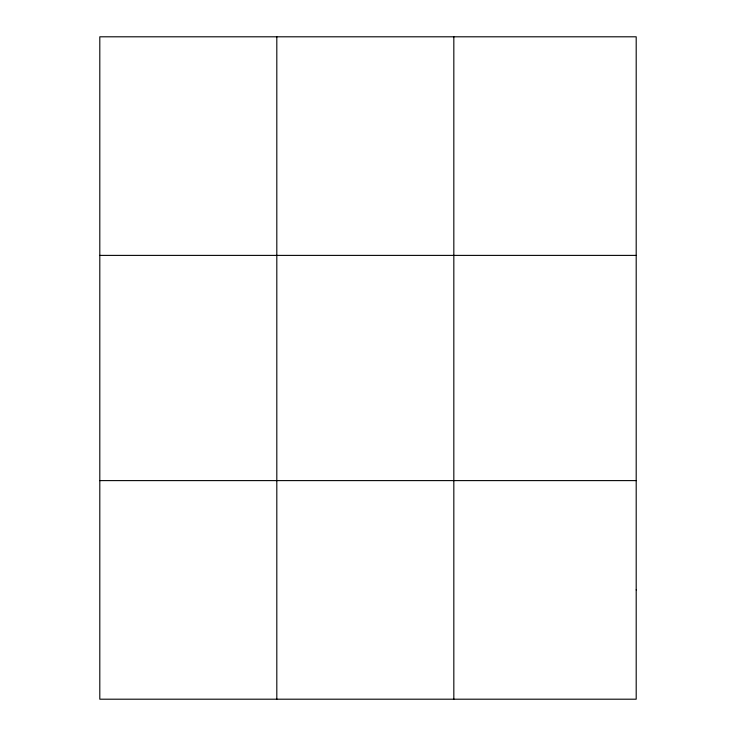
<?xml version="1.0" encoding="UTF-8"?>
<svg xmlns="http://www.w3.org/2000/svg" width="736" height="736" viewBox="0 0 736 736"><rect width="100%" height="100%" fill="white"/><g stroke="black" fill="none" stroke-linecap="round" stroke-linejoin="round"><path stroke-width="1.1" d="M276.81 699.2L276.81 36.8M453.827 699.2L453.827 36.8M99.802 255.392L636.198 255.392M99.802 480.608L636.198 480.608M636.198 589.904L636.198 699.2L99.802 699.2L99.802 36.8L636.198 36.8L636.198 589.904"/></g></svg>
